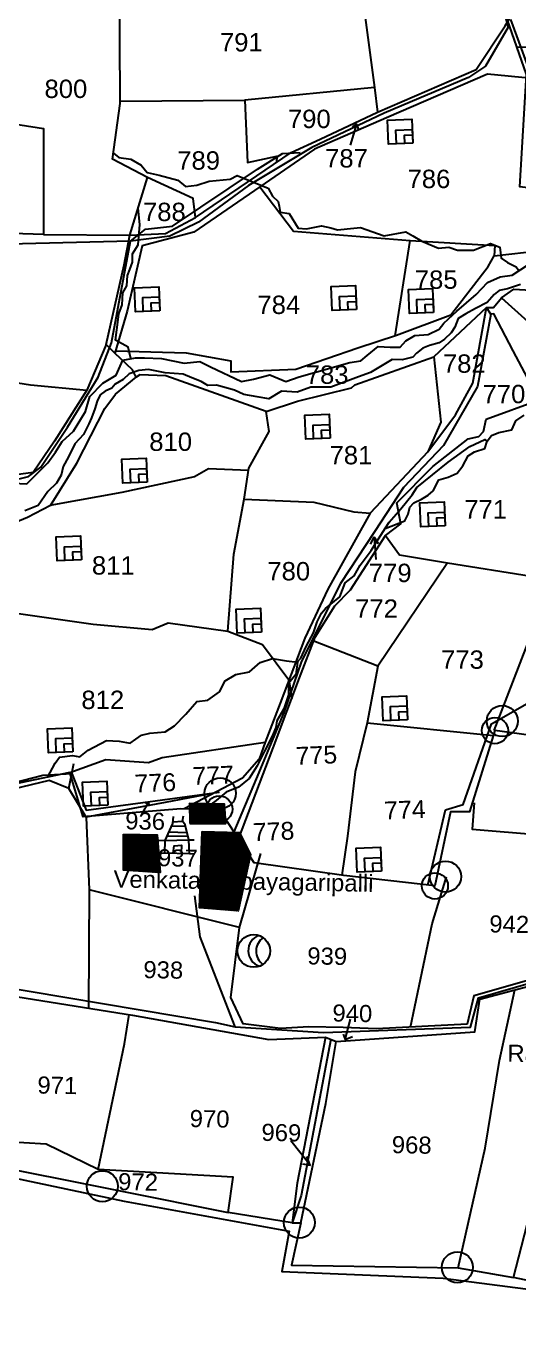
# Model space of a CAD drawing. Header units: inches. Extents: x 206739 to 240559, y 1587423 to 1599564.
# Drawn here: x 209807 to 210343, y 1588498 to 1589916 of the extents above; entities that cross this region are included whole.
import ezdxf

# ---------------------------------------------------------------- set-up
doc = ezdxf.new("R2010")
doc.units = ezdxf.units.IN
doc.header["$MEASUREMENT"] = 0
for name, color, linetype in [('BOUNDRY STONES', 240, 'Continuous'), ('PLOTS', 7, 'Continuous'), ('PLOTS NO', 7, 'Continuous'), ('ROADS', 1, 'Continuous'), ('STREAMS', 4, 'Continuous'), ('VILLAGE', 7, 'Continuous'), ('wells', 7, 'Continuous')]:
    doc.layers.add(name, color=color, linetype=linetype)
doc.styles.get("Standard").update_dxf_attribs({"font": 'arial.ttf'})
pattern_1 = [(44.01481923, (71231.38273, 1501062.2223), (-0.3570810371, 0.369576896), [])]

msp = doc.modelspace()

# ---------------------------------------------------------------- hatches: boundary and pattern name
at = {"layer": 'VILLAGE'}
h = msp.add_hatch(dxfattribs=at)
h.set_pattern_fill('ANSI31', color=30, scale=4.111206, angle=-0.98518077)
h.set_pattern_definition(pattern_1)
h.paths.add_polyline_path([(209985.11248, 1589047.65012), (210024.22317, 1589047.78553), (210022.67476, 1589068.84186), (209984.48693, 1589069.49855)])
h = msp.add_hatch(dxfattribs=at)
h.set_pattern_fill('ANSI31', color=30, scale=4.111206, angle=-0.98518077)
h.set_pattern_definition(pattern_1)
h.paths.add_polyline_path([(209912.84065, 1589036.20429), (209949.50599, 1589035.30448), (209952.84682, 1588994.3105), (209912.70861, 1588997.15533)])
h = msp.add_hatch(dxfattribs=at)
h.set_pattern_fill('ANSI31', color=30, scale=4.111206, angle=-0.98518077)
h.set_pattern_definition(pattern_1)
h.paths.add_polyline_path([(209998.39768, 1589039.25315), (210038.94996, 1589037.87767), (210051.10451, 1589014.10443), (210037.66501, 1588952.65186), (209995.65251, 1588956.08463)])

# ---------------------------------------------------------------- linework, layer by layer
at = {"layer": 'BOUNDRY STONES', "color": 1}
for centre in [(210325.15986, 1589159.42078), (210018.0286, 1589080.67516), (210263.38498, 1588989.95336), (209889.70951, 1588652.67462), (210104.20454, 1588613.17597), (210276.24598, 1588564.43739)]:
    msp.add_circle(centre, 16.92669, dxfattribs=at)
at = {"layer": 'BOUNDRY STONES'}
for centre in [(210317.16067, 1589149.00494), (210017.01585, 1589063.55141), (210251.78606, 1588979.83976)]:
    msp.add_circle(centre, 14.25059, dxfattribs=at)
at = {"layer": 'PLOTS'}
for points in [[(209776.4872, 1590003.08364), (209782.18378, 1589975.15719), (209775.11245, 1589888.4807), (209767.54671, 1589813.95629), (209825.75298, 1589804.65006), (209825.63746, 1589689.41803), (209746.77251, 1589692.00544), (209684.83178, 1589702.53686), (209615.78568, 1589712.45507)], [(209825.63746, 1589689.41803), (209919.72725, 1589688.69302), (209938.8053, 1589751.54791), (209900.87615, 1589771.38329), (209909.0408, 1589831.99825), (209908.52571, 1589977.08576), (209962.94366, 1589986.69048), (209960.8931, 1590004.03393)], [(210165.41244, 1590004.64128), (210186.1961, 1589849.40243), (210189.38565, 1589822.37027)], [(209991.00546, 1589707.65429), (210095.34622, 1589778.54647), (210126.87636, 1589793.23999), (210189.38565, 1589822.37027), (210296.66848, 1589869.12641), (210328.13974, 1589916.71477), (210333.53401, 1589924.87156)], [(210872.90921, 1589921.34672), (210795.18809, 1589853.70722), (210717.46032, 1589786.06194), (210710.41955, 1589778.62719), (210703.58246, 1589732.00883), (210708.30928, 1589668.09821), (210676.1692, 1589648.66498), (210604.34068, 1589644.73596), (210474.74567, 1589600.69297), (210387.23303, 1589677.22219), (210386.06376, 1589736.05974), (210344.42712, 1589741.15596), (210351.48931, 1589863.48703), (210330.36369, 1589923.74534)], [(210333.98863, 1589923.63603), (210357.67373, 1589859.26692)], [(210340.9265, 1589893.61618), (210457.32332, 1589889.58077), (210592.90169, 1589879.46975)], [(210357.67373, 1589859.26692), (210309.00994, 1589863.77701), (210199.22187, 1589816.29895), (210120.89063, 1589782.42445), (210061.11295, 1589741.21986), (209989.51196, 1589691.8655), (209933.14299, 1589676.85005), (209916.59981, 1589605.95944), (209903.40593, 1589560.04549), (209893.90533, 1589569.67118), (209913.65412, 1589656.13757), (209919.72725, 1589688.69302)], [(210186.1961, 1589849.40243), (210044.9961, 1589835.78151), (210047.93535, 1589767.90666), (210079.66205, 1589774.69566), (210079.49606, 1589767.7774)], [(209909.03231, 1589834.38974), (210044.9961, 1589835.78151)], [(209919.72725, 1589688.69302), (209958.52131, 1589690.41029), (209991.00546, 1589707.65429), (209988.44766, 1589728.39144), (209938.8053, 1589751.54791)], [(210061.11295, 1589741.21986), (210097.83911, 1589692.98308), (210224.86944, 1589682.88301), (210316.88681, 1589677.1663), (210316.20087, 1589666.12525), (210367.53649, 1589671.88377), (210398.90759, 1589672.69344), (210387.41847, 1589626.72053), (210395.63977, 1589617.37615), (210405.66983, 1589597.50724), (210444.27807, 1589561.84114), (210468.04367, 1589550.35919), (210501.76602, 1589539.71085), (210512.58415, 1589568.94474), (210573.09154, 1589602.80499), (210620.1781, 1589615.64431)], [(209893.90533, 1589569.67118), (209872.73362, 1589519.77912), (209837.71744, 1589464.07262), (209814.35965, 1589430.12069), (209751.80721, 1589421.61628), (209705.36512, 1589495.79669), (209593.71869, 1589524.58337), (209557.32809, 1589572.2311), (209542.1451, 1589636.35832), (209546.3256, 1589723.26633)], [(210208.41423, 1589578.98966), (210224.86944, 1589682.88301)], [(209904.18799, 1589562.76701), (209980.96683, 1589560.2972), (210029.74754, 1589551.73496), (210029.69389, 1589539.82931), (210100.43903, 1589542.68318), (210167.87856, 1589565.88553), (210210.06853, 1589579.52445), (210269.16256, 1589601.84849), (210309.77021, 1589654.55268), (210316.20087, 1589666.12525)], [(210308.0327, 1589609.97075), (210315.79018, 1589609.71366), (210324.46254, 1589620.43076), (210337.66428, 1589629.73559), (210387.41847, 1589626.72053)], [(210365.3754, 1589509.3276), (210337.05837, 1589562.54971), (210315.85523, 1589602.9462), (210312.63643, 1589602.52262), (210308.0327, 1589609.97075), (210250.79678, 1589556.10931), (210258.21183, 1589485.00586), (210244.16008, 1589452.75475), (210181.39876, 1589385.75198), (210135.32616, 1589303.05667), (210110.12781, 1589249.69155), (210083.25379, 1589178.85308), (210067.11542, 1589136.31321), (210060.53763, 1589117.71402), (210042.40133, 1589097.26091), (209978.79914, 1589063.77265)], [(210244.16008, 1589452.75475), (210274.06589, 1589493.06077), (210293.12498, 1589527.52594), (210308.0327, 1589609.97075)], [(210324.46254, 1589620.43076), (210353.14449, 1589594.69687), (210359.88318, 1589566.91883), (210366.70211, 1589543.47899), (210444.27807, 1589561.84114)], [(209557.32809, 1589572.2311), (209630.09178, 1589555.45111), (209726.19979, 1589538.99325), (209811.56643, 1589525.51425), (209872.73362, 1589519.77912)], [(210068.20756, 1589496.35793), (209958.99451, 1589535.22179), (209930.40139, 1589536.32643), (209926.51872, 1589533.8621), (209922.63686, 1589541.87809), (209903.40593, 1589560.04549)], [(210044.1854, 1589400.96732), (210049.06638, 1589434.72561), (210071.32046, 1589474.88793), (210068.20756, 1589496.35793), (210102.31472, 1589507.67498), (210161.16742, 1589522.2126), (210164.74629, 1589525.53466), (210250.79678, 1589556.10931)], [(210048.70049, 1589432.19503), (210005.23477, 1589434.24756), (209989.94323, 1589425.33428), (209910.92927, 1589408.30836), (209836.4147, 1589394.81764), (209833.43794, 1589394.2787), (209862.0052, 1589440.12043), (209892.27301, 1589499.88681), (209904.10875, 1589515.24581), (209926.51872, 1589533.8621)], [(210038.11627, 1589030.8003), (210075.61183, 1589130.21168), (210104.37636, 1589206.47462), (210121.59447, 1589250.86606), (210143.0268, 1589284.89885), (210159.8197, 1589302.32868), (210197.94802, 1589361.63314), (210214.54227, 1589374.04863), (210210.34367, 1589396.91095), (210249.70032, 1589436.74249), (210288.09054, 1589466.88522), (210299.54665, 1589469.3111), (210304.73855, 1589474.67543), (210307.64069, 1589488.163), (210365.3754, 1589509.3276)], [(210026.28336, 1589257.28452), (210032.82818, 1589341.33178), (210044.1854, 1589400.96732), (210119.92203, 1589397.88708), (210163.60288, 1589387.30859), (210181.39876, 1589385.75198)], [(209833.43794, 1589394.2787), (209808.11317, 1589381.1736), (209744.31941, 1589354.71721), (209726.61976, 1589347.37685), (209719.15577, 1589286.93852)], [(210197.94802, 1589361.63314), (210213.13613, 1589340.44061), (210265.6697, 1589331.54514), (210356.72135, 1589317.16592)], [(210265.6697, 1589331.54514), (210189.82767, 1589219.2046), (210119.8427, 1589246.34968)], [(209728.80663, 1589076.82167), (209706.14688, 1589211.68316), (209704.70862, 1589288.7227), (209757.44122, 1589282.21036), (209879.68523, 1589264.77522), (209943.83069, 1589259.00191), (209961.39446, 1589266.39884), (210026.28336, 1589257.28452), (210064.27229, 1589242.65297), (210092.88502, 1589204.24048), (210095.93383, 1589184.09109)], [(210316.24258, 1589149.13057), (210358.75962, 1589259.1064)], [(210189.82767, 1589219.2046), (210178.03602, 1589157.48573), (210315.50024, 1589143.70559)], [(210178.03602, 1589157.48573), (210165.0841, 1589104.03007), (210156.57903, 1589034.06828), (210150.61534, 1588991.4214)], [(210465.021, 1589128.77197), (210317.16067, 1589149.00494), (210289.38736, 1589060.36507), (210268.96592, 1589060.5753), (210251.78606, 1588979.83976), (210152.66803, 1588991.13436), (210054.85982, 1589004.81173), (210017.01585, 1589063.55141), (209975.03854, 1589063.79442), (209869.00563, 1589055.21201), (209854.28393, 1589103.47708), (209732.79553, 1589078.12348)], [(209854.28393, 1589103.47708), (209893.39896, 1589117.43483), (209939.9309, 1589114.22983), (209954.68251, 1589119.60778), (210067.11542, 1589136.31321)], [(209872.14333, 1589054.56045), (209853.27485, 1589085.90014), (209858.573, 1589113.24572)], [(209853.27485, 1589085.90014), (209831.65672, 1589094.66276), (209692.79227, 1589061.17632), (209646.70149, 1589043.75451), (209545.23165, 1588994.96715), (209443.48534, 1588946.39754), (209396.51771, 1588924.2163)], [(210016.75743, 1589081.77039), (209958.01123, 1589070.71697), (209872.14333, 1589054.56045), (209875.24112, 1588975.4888)], [(210294.59471, 1589070.14951), (210292.2496, 1589041.7133), (210366.73608, 1589035.57046), (210418.84811, 1589026.5038), (210382.00649, 1588885.28433)], [(210039.17321, 1588934.54169), (210062.11449, 1589014.9976)], [(210225.17569, 1588825.96436), (210248.71874, 1588938.41032), (210264.56304, 1588989.71258)], [(209797.66451, 1588858.99919), (209922.7031, 1588839.17758), (210070.81996, 1588812.4942), (210132.75777, 1588815.24402), (210144.372, 1588810.51593), (210295.22101, 1588820.80953), (210300.84651, 1588856.4632), (210377.17617, 1588876.71514), (210414.6476, 1588862.72399), (210450.83183, 1588843.27321), (210453.40339, 1588853.82987), (210392.51602, 1588880.65427), (210382.00649, 1588885.28433), (210294.2482, 1588859.99056), (210286.86753, 1588829.23771), (210188.30455, 1588824.00799), (210151.86405, 1588825.55756), (210114.43296, 1588826.50903), (210083.79175, 1588824.41994), (210043.04526, 1588829.73706), (210029.45327, 1588858.40104), (210039.17321, 1588934.54169), (209875.24112, 1588975.4888), (209874.68032, 1588846.79034)], [(210105.68464, 1588613.02486), (210095.78794, 1588566.94257), (210276.96809, 1588563.80538), (210306.52094, 1588694.29471), (210322.07131, 1588789.85876), (210339.01134, 1588866.58917)], [(209885.06093, 1588670.99231), (209913.79379, 1588807.89943), (209918.84897, 1588839.78855)], [(210132.75777, 1588815.24402), (210101.73825, 1588655.92797), (210096.31483, 1588612.9398), (210026.61888, 1588624.3189)], [(210096.31483, 1588612.9398), (210105.68464, 1588613.02486), (210133.08149, 1588742.96504), (210144.372, 1588810.51593)], [(210276.96809, 1588563.80538), (210337.26925, 1588553.39598), (210358.12333, 1588633.77054), (210458.70256, 1588661.58472), (210464.13473, 1588722.576)], [(209748.79145, 1588679.62293), (209910.98805, 1588647.33625), (210026.61888, 1588624.3189), (210032.34459, 1588662.56134), (209885.06093, 1588670.99231), (209828.69036, 1588698.5308), (209755.14676, 1588702.9485)], [(210551.81889, 1588644.7104), (210500.38184, 1588611.43344), (210459.6061, 1588608.06878), (210383.61139, 1588543.44797), (210337.26925, 1588553.39598)]]:
    msp.add_lwpolyline(points, dxfattribs=at)
at = {"layer": 'PLOTS NO'}
for points in [[(210166.32908, 1589809.36127), (210159.70433, 1589786.67084)], [(210161.94641, 1589806.61432), (210166.32908, 1589809.36127), (210168.09364, 1589804.55346)], [(210181.61056, 1589352.01147), (210185.67168, 1589359.67572), (210190.21733, 1589352.83746)], [(210185.67168, 1589359.67572), (210187.44398, 1589335.26084)], [(209939.72335, 1589070.74962), (209932.75692, 1589058.48283)], [(209936.56827, 1589069.94283), (209939.72335, 1589070.74962), (209940.21019, 1589068.38301)], [(210154.12339, 1588812.66392), (210160.07528, 1588834.6055)], [(210151.78059, 1588818.28657), (210154.12339, 1588812.66392), (210161.93664, 1588815.91948)], [(210115.86513, 1588675.55343), (210094.83411, 1588702.23802)], [(210107.66939, 1588677.26318), (210115.86513, 1588675.55343), (210112.42373, 1588685.02538)]]:
    msp.add_lwpolyline(points, dxfattribs=at)
at = {"layer": 'ROADS'}
for points in [[(210316.73474, 1590136.02918), (210315.79957, 1590016.80901), (210316.49961, 1589970.07178), (210331.4406, 1589915.09991), (210306.91003, 1589872.80386), (210288.24628, 1589860.21401), (210196.44533, 1589821.63365), (210117.90252, 1589784.13698), (210048.84104, 1589742.85782), (209994.24643, 1589702.65015), (209963.071, 1589687.60978), (209920.30338, 1589682.02252), (209787.89636, 1589678.62244), (209734.14391, 1589681.91024), (209628.74958, 1589698.21617), (209603.87358, 1589645.04925)], [(209724.22614, 1589075.32678), (209697.8122, 1589255.46827), (209700.24168, 1589287.30927), (209710.22126, 1589292.95792), (209714.64494, 1589295.46182), (209717.84591, 1589299.23956), (209720.88193, 1589347.51786), (209718.97099, 1589373.99774), (209738.76637, 1589387.09561), (209762.17944, 1589417.7758), (209788.53834, 1589420.83766), (209809.2766, 1589425.82522), (209822.63564, 1589435.87436), (209851.90661, 1589479.31124), (209885.06573, 1589533.77298), (209899.63272, 1589571.21603), (209920.30338, 1589682.02252), (209936.72643, 1589694.96968), (209965.99309, 1589698.21022), (210058.56456, 1589760.56652), (210086.03939, 1589777.54317), (210105.06586, 1589778.56116)], [(210244.27332, 1588980.69584), (210263.26354, 1589062.56778), (210282.58759, 1589068.34095), (210313.48545, 1589156.22274), (210362.60204, 1589184.30412), (210406.56181, 1589247.29998), (210425.70709, 1589303.97215), (210472.96734, 1589370.54064), (210527.80363, 1589447.78037), (210566.00435, 1589516.37744), (210620.1781, 1589615.64431)], [(210312.63643, 1589602.52262), (210298.06101, 1589523.89047), (210261.34123, 1589459.34732), (210217.72636, 1589413.73446), (210186.04444, 1589365.61009), (210148.90822, 1589309.20072), (210128.29289, 1589268.0479), (210106.23584, 1589223.56981), (210087.2021, 1589168.80774), (210057.30357, 1589096.34054), (210032.92367, 1589038.86002)], [(208362.78392, 1588162.56481), (208460.64223, 1588282.48147), (208589.264, 1588375.39868), (208664.20006, 1588421.7368), (208757.61946, 1588462.55228), (208875.92441, 1588555.94356), (208911.78863, 1588577.43916), (208973.65702, 1588596.50313), (209103.7651, 1588602.0774), (209136.51745, 1588609.89374), (209218.33976, 1588661.70854), (209244.96817, 1588749.19269), (209254.33432, 1588802.35167), (209260.7253, 1588838.62465), (209288.88715, 1588915.27222), (209294.25199, 1588926.30419), (209313.35295, 1588932.53197), (209395.0667, 1588934.20204), (209538.21644, 1588998.02267), (209682.66192, 1589063.63006), (209824.95142, 1589100.6075), (209856.43761, 1589102.22422), (209872.08815, 1589062.47915), (210016.75743, 1589081.77039)], [(209385.04516, 1588933.99722), (209494.51977, 1588920.96606), (209727.57301, 1588879.09766), (210013.09935, 1588830.93846), (210034.43295, 1588826.41206), (209996.11873, 1588924.24044), (209990.27821, 1588969.05178)], [(210034.43295, 1588826.41206), (210130.62964, 1588820.2699), (210290.48041, 1588825.82998), (210299.32781, 1588857.77089), (210379.8398, 1588881.03512), (210466.8065, 1588846.1334)], [(209524.997, 1588806.62595), (209505.11121, 1588739.42907), (209523.28448, 1588707.33012), (209576.65963, 1588707.81459), (209913.58848, 1588636.44652), (210093.05521, 1588603.72963), (210085.06151, 1588559.88063), (210260.70435, 1588552.6996), (210381.44718, 1588536.99633), (210376.98468, 1588502.68407), (210321.6577, 1588437.35218), (210269.22044, 1588411.89427), (210191.31677, 1588400.61285), (209998.56911, 1588332.32756), (209792.73081, 1588378.96214), (209568.71248, 1588371.97026), (209312.09192, 1588405.02058), (209156.96656, 1588464.45899), (209093.91817, 1588557.32462), (209136.51745, 1588609.89374)], [(210138.56488, 1588812.87998), (210106.04161, 1588642.77839), (210096.31483, 1588612.9398)]]:
    msp.add_lwpolyline(points, dxfattribs=at)
at = {"layer": 'STREAMS'}
for points in [[(209901.72957, 1589777.71912), (209907.83551, 1589773.21632), (209920.60045, 1589771.34394), (209932.08874, 1589764.64549), (209938.47308, 1589756.82306), (209951.64955, 1589753.86544), (209971.90654, 1589748.62258), (209980.09738, 1589741.60751), (209992.54548, 1589743.02778), (210006.168, 1589747.24997), (210028.87576, 1589749.63499), (210036.6952, 1589753.54196), (210070.17433, 1589739.65058), (210075.11193, 1589731.21887), (210081.23875, 1589725.22239), (210082.18027, 1589720.11855), (210083.40438, 1589713.48285), (210092.98586, 1589712.10715), (210103.02051, 1589696.27411), (210111.83015, 1589695.57366), (210128.48238, 1589698.77022), (210138.68418, 1589696.61083), (210145.75732, 1589694.50887), (210163.52268, 1589696.32724), (210170.77568, 1589697.06961), (210196.68362, 1589687.90471), (210220.23563, 1589692.16012), (210227.94823, 1589687.88031), (210237.7362, 1589682.08364), (210255.70597, 1589674.4927), (210267.05985, 1589675.68521), (210276.57911, 1589672.21283), (210293.76624, 1589672.29453), (210312.22779, 1589679.65004), (210322.68711, 1589675.6647), (210323.91704, 1589663.41072), (210330.90258, 1589658.91791), (210340.4736, 1589654.1622), (210343.23848, 1589649.9273)], [(209920.82006, 1589554.11938), (209917.81021, 1589566.49492), (209904.00502, 1589574.17335), (209906.84823, 1589596.6258), (209907.64031, 1589602.88067), (209911.45489, 1589612.53347), (209912.04255, 1589625.84592), (209916.42138, 1589633.40629), (209917.28651, 1589644.48393), (209919.8297, 1589651.13733), (209922.50732, 1589659.10624), (209922.51975, 1589668.09067), (209928.68348, 1589677.98742), (209930.41197, 1589700.19857), (209928.64339, 1589718.0683)], [(209792.61307, 1589418.38468), (209807.51855, 1589417.93708), (209817.50252, 1589427.82521), (209830.2384, 1589440.69201), (209838.60754, 1589452.27973), (209845.86492, 1589464.04318), (209858.45126, 1589475.13921), (209871.51109, 1589496.40156), (209876.16972, 1589512.87518), (209890.16674, 1589527.33702), (209904.61517, 1589536.08167), (209911.90661, 1589552.4789), (209925.72151, 1589555.02148), (209935.44372, 1589554.97245), (209954.02363, 1589554.39833), (209978.66042, 1589549.27357), (209996.04863, 1589550.8573), (210007.54557, 1589545.14446), (210041.33047, 1589529.08052), (210054.47498, 1589531.81663), (210071.95928, 1589536.49247), (210089.49126, 1589529.03776), (210103.85233, 1589534.47004), (210159.25509, 1589549.94704), (210171.33227, 1589551.75773), (210178.16784, 1589557.54821), (210190.14582, 1589567.2962), (210202.98237, 1589566.71099), (210214.02774, 1589566.71532), (210220.15739, 1589573.58032), (210230.08968, 1589579.27515), (210244.40798, 1589580.29387), (210256.5457, 1589586.0776), (210261.57264, 1589592.89812), (210275.71608, 1589605.69755), (210296.62861, 1589623.96779), (210308.9144, 1589637.037), (210322.79889, 1589643.33242), (210335.97878, 1589645.18759), (210354.70513, 1589657.41365)], [(210345.11485, 1589634.94058), (210330.95645, 1589629.95772), (210321.96712, 1589628.27158), (210316.18081, 1589623.84696), (210308.79907, 1589615.16673), (210296.02618, 1589608.69558), (210285.57581, 1589602.86615), (210277.16967, 1589597.67412), (210273.56393, 1589588.48444), (210269.6221, 1589582.14887), (210262.38085, 1589575.45966), (210256.57693, 1589571.47552), (210245.87637, 1589568.39681), (210238.69584, 1589565.68069), (210231.85123, 1589560.11041), (210227.609, 1589555.74808), (210216.02618, 1589552.63378), (210205.4041, 1589553.0877), (210197.84453, 1589548.81213), (210181.82134, 1589539.05911), (210168.76566, 1589534.12067), (210138.66835, 1589523.16326), (210116.80695, 1589522.94322), (210101.78405, 1589517.4843), (210084.73029, 1589518.56116), (210071.14636, 1589510.29256), (210058.46823, 1589512.42823), (210043.77832, 1589515.14461), (210033.64912, 1589519.80963), (210013.908, 1589525.39718), (210004.42417, 1589525.01465), (209997.18885, 1589529.13464), (209987.30675, 1589533.14783), (209977.86585, 1589537.17886), (209958.06658, 1589538.62109), (209939.80335, 1589542.29622), (209929.46405, 1589541.21743), (209918.79015, 1589537.47804), (209912.41324, 1589531.26482), (209903.55717, 1589526.27521), (209899.97644, 1589521.93956), (209892.81367, 1589518.78298), (209887.4508, 1589514.81658), (209884.20632, 1589507.62683), (209881.43827, 1589499.57387), (209878.07978, 1589489.73242), (209875.02909, 1589483.21223), (209869.23604, 1589471.56744), (209859.70185, 1589461.47689), (209852.76279, 1589447.29974), (209847.23409, 1589436.48839), (209844.73122, 1589427.3432), (209839.79312, 1589418.32034), (209830.42639, 1589409.5601), (209819.73519, 1589394.00361), (209805.38284, 1589388.35112)], [(210197.60601, 1589369.03319), (210219.20376, 1589377.62884), (210222.54951, 1589384.70012), (210224.60282, 1589392.50748), (210228.83827, 1589397.09233), (210237.19727, 1589401.21288), (210244.45292, 1589405.28899), (210249.78537, 1589410.07574), (210256.14749, 1589422.12561), (210266.29105, 1589425.05707), (210275.91092, 1589429.22848), (210282.20704, 1589437.52224), (210288.09272, 1589448.1641), (210295.02046, 1589452.54229), (210306.07793, 1589456.29878), (210308.59763, 1589464.28261), (210313.59871, 1589470.25584), (210321.5167, 1589473.57039), (210335.44302, 1589476.65443), (210339.7842, 1589486.44577), (210349.16401, 1589492.6569)], [(210101.91999, 1589223.7093), (210105.96378, 1589227.82894), (210111.64691, 1589240.42223), (210119.71273, 1589255.33721), (210123.68514, 1589267.36702), (210128.4988, 1589276.95789), (210132.75999, 1589281.82812), (210148.12827, 1589294.76128), (210153.94914, 1589310.08024), (210163.79723, 1589317.64864), (210170.50914, 1589329.29437), (210182.25381, 1589345.09957), (210187.84899, 1589353.73284), (210198.10018, 1589369.72509), (210202.05434, 1589376.06664), (210214.6517, 1589390.37667), (210227.15812, 1589405.71801), (210232.03138, 1589413.82763), (210266.09641, 1589441.51285), (210289.92599, 1589458.54738), (210305.99938, 1589466.03088), (210308.4663, 1589464.14106)], [(209829.93611, 1589097.9895), (209838.42411, 1589113.38253), (209843.04098, 1589120.16113), (209857.16088, 1589121.70735), (209865.28573, 1589120.32591), (209874.28714, 1589127.52556), (209894.14613, 1589138.33729), (209908.12021, 1589137.43598), (209919.94619, 1589135.2272), (209932.30627, 1589144.02729), (209941.50433, 1589146.3516), (209958.08499, 1589147.50873), (209968.32662, 1589154.27007), (209980.53921, 1589166.72673), (209992.44867, 1589180.63607), (210004.75501, 1589182.07963), (210017.3494, 1589191.13337), (210023.45894, 1589203.34381), (210035.17509, 1589209.92048), (210049.96826, 1589212.95881), (210061.53692, 1589223.192), (210074.81623, 1589227.39009), (210090.314, 1589225.08522), (210102.12031, 1589223.36393), (210100.45288, 1589210.01488), (210092.28221, 1589200.40709), (210092.53953, 1589187.96513), (210087.2804, 1589172.85902), (210079.7455, 1589159.61442), (210078.57563, 1589152.24237), (210074.77011, 1589142.86242), (210066.13249, 1589126.64336), (210058.47144, 1589110.46374), (210049.49152, 1589096.67251), (210038.12751, 1589087.42426), (210024.65337, 1589081.99749), (210013.52368, 1589073.00283), (210002.60862, 1589064.74937)]]:
    msp.add_lwpolyline(points, dxfattribs=at)
at = {"layer": 'VILLAGE', "color": 30}
for points in [[(209985.11248, 1589047.65012), (210024.22317, 1589047.78553), (210022.67476, 1589068.84186), (209984.48693, 1589069.49855), (209985.11248, 1589047.65012)], [(209912.84065, 1589036.20429), (209949.50599, 1589035.30448), (209952.84682, 1588994.3105), (209912.70861, 1588997.15533), (209912.84065, 1589036.20429)], [(209998.39768, 1589039.25315), (210038.94996, 1589037.87767), (210051.10451, 1589014.10443), (210037.66501, 1588952.65186), (209995.65251, 1588956.08463), (209998.39768, 1589039.25315)]]:
    msp.add_lwpolyline(points, dxfattribs=at)
at = {"layer": 'VILLAGE', "color": 5}
for points in [[(209966.89933, 1589055.28003), (209966.28255, 1589047.74779), (209957.68218, 1589029.40356), (209957.44004, 1589015.95027)], [(209984.52215, 1589015.16741), (209983.85456, 1589029.9417), (209979.8402, 1589046.24566), (209977.14853, 1589050.27408), (209978.01797, 1589056.23238)], [(209965.13283, 1589045.29548), (209980.20352, 1589044.77005)], [(209966.42991, 1589049.54741), (209977.14853, 1589050.27408)], [(209951.18042, 1589029.73777), (209957.68218, 1589029.40356), (209983.85456, 1589029.9417), (209989.63653, 1589030.06059)], [(209959.98919, 1589034.32431), (209982.86867, 1589033.94578)], [(209961.98237, 1589038.57568), (209981.84738, 1589038.09368)], [(209951.68587, 1589014.97039), (209957.44004, 1589015.95027), (209984.52215, 1589015.16741), (209989.41495, 1589014.78105)], [(209966.88354, 1589015.67729), (209967.93913, 1589023.57414), (209975.77262, 1589024.20523), (209975.51889, 1589015.42767)]]:
    msp.add_lwpolyline(points, dxfattribs=at)
at = {"layer": 'wells', "color": 0}
for points in [[(210227.79599, 1589788.78653), (210201.34541, 1589787.71963), (210200.29284, 1589813.81503), (210226.74342, 1589814.88192)], [(210227.79599, 1589788.78653), (210209.9363, 1589788.06615), (210209.33027, 1589803.09072), (210227.18997, 1589803.8111)], [(210227.79599, 1589788.78653), (210218.93804, 1589788.42924), (210218.57692, 1589797.38231), (210227.43486, 1589797.73959)], [(209952.14827, 1589606.28278), (209925.69769, 1589605.21588), (209924.64512, 1589631.31128), (209951.0957, 1589632.37818)], [(210166.35338, 1589607.4908), (210139.9028, 1589606.42391), (210138.85023, 1589632.5193), (210165.30081, 1589633.5862)], [(210166.35338, 1589607.4908), (210148.49368, 1589606.77042), (210147.88766, 1589621.79499), (210165.74735, 1589622.51537)], [(210250.4273, 1589604.37824), (210223.97672, 1589603.31135), (210222.92415, 1589629.40674), (210249.37472, 1589630.47364)], [(209952.14827, 1589606.28278), (209934.28857, 1589605.5624), (209933.68255, 1589620.58697), (209951.54224, 1589621.30735)], [(209952.14827, 1589606.28278), (209943.29032, 1589605.92549), (209942.92919, 1589614.87856), (209951.78714, 1589615.23585)], [(210166.35338, 1589607.4908), (210157.49543, 1589607.13351), (210157.1343, 1589616.08658), (210165.99225, 1589616.44387)], [(210250.4273, 1589604.37824), (210232.5676, 1589603.65786), (210231.96158, 1589618.68243), (210249.82127, 1589619.40281)], [(210250.4273, 1589604.37824), (210241.56935, 1589604.02095), (210241.20822, 1589612.97402), (210250.06617, 1589613.33131)], [(210137.61505, 1589467.46456), (210111.16447, 1589466.39766), (210110.1119, 1589492.49306), (210136.56248, 1589493.55996)], [(210137.61505, 1589467.46456), (210119.75536, 1589466.74418), (210119.14933, 1589481.76875), (210137.00903, 1589482.48913)], [(210137.61505, 1589467.46456), (210128.7571, 1589467.10727), (210128.39598, 1589476.06034), (210137.25392, 1589476.41763)], [(209938.57691, 1589419.58044), (209912.12633, 1589418.51355), (209911.07376, 1589444.60894), (209937.52434, 1589445.67584)], [(209938.57691, 1589419.58044), (209920.71721, 1589418.86006), (209920.11119, 1589433.88463), (209937.97088, 1589434.60501)], [(209938.57691, 1589419.58044), (209929.71896, 1589419.22315), (209929.35783, 1589428.17622), (209938.21578, 1589428.53351)], [(210262.99634, 1589371.99254), (210236.54577, 1589370.92564), (210235.49319, 1589397.02103), (210261.94377, 1589398.08793)], [(210262.99634, 1589371.99254), (210245.13665, 1589371.27216), (210244.53063, 1589386.29673), (210262.39032, 1589387.01711)], [(210262.99634, 1589371.99254), (210254.1384, 1589371.63525), (210253.77727, 1589380.58831), (210262.63522, 1589380.9456)], [(209866.89004, 1589334.98384), (209840.43946, 1589333.91694), (209839.38689, 1589360.01234), (209865.83747, 1589361.07923)], [(209866.89004, 1589334.98384), (209849.03035, 1589334.26346), (209848.42432, 1589349.28803), (209866.28402, 1589350.00841)], [(209866.89004, 1589334.98384), (209858.03209, 1589334.62655), (209857.67097, 1589343.57962), (209866.52891, 1589343.93691)], [(210062.93641, 1589256.2847), (210036.48583, 1589255.2178), (210035.43326, 1589281.31319), (210061.88384, 1589282.38009)], [(210062.93641, 1589256.2847), (210045.07672, 1589255.56432), (210044.4707, 1589270.58889), (210062.33039, 1589271.30927)], [(210062.93641, 1589256.2847), (210054.07847, 1589255.92741), (210053.71734, 1589264.88047), (210062.57528, 1589265.23776)], [(210221.85652, 1589160.78912), (210195.40594, 1589159.72222), (210194.35336, 1589185.81762), (210220.80394, 1589186.88451)], [(210221.85652, 1589160.78912), (210203.99682, 1589160.06874), (210203.3908, 1589175.09331), (210221.25049, 1589175.81369)], [(210221.85652, 1589160.78912), (210212.99857, 1589160.43183), (210212.63744, 1589169.3849), (210221.49539, 1589169.74219)], [(209857.46592, 1589125.99894), (209831.01534, 1589124.93205), (209829.96277, 1589151.02744), (209856.41335, 1589152.09434)], [(209857.46592, 1589125.99894), (209839.60622, 1589125.27856), (209839.0002, 1589140.30313), (209856.85989, 1589141.02351)], [(209857.46592, 1589125.99894), (209848.60797, 1589125.64165), (209848.24685, 1589134.59472), (209857.10479, 1589134.95201)], [(209895.72557, 1589067.67239), (209869.27499, 1589066.60549), (209868.22242, 1589092.70089), (209894.673, 1589093.76778)], [(209895.72557, 1589067.67239), (209877.86587, 1589066.95201), (209877.25985, 1589081.97658), (209895.11954, 1589082.69696)], [(209895.72557, 1589067.67239), (209886.86762, 1589067.3151), (209886.50649, 1589076.26817), (209895.36444, 1589076.62546)], [(210193.60362, 1588995.86251), (210167.15304, 1588994.79561), (210166.10047, 1589020.89101), (210192.55105, 1589021.95791)], [(210193.60362, 1588995.86251), (210175.74393, 1588995.14213), (210175.13791, 1589010.1667), (210192.9976, 1589010.88708)], [(210193.60362, 1588995.86251), (210184.74568, 1588995.50522), (210184.38455, 1589004.45829), (210193.2425, 1589004.81558)]]:
    msp.add_lwpolyline(points, close=True, dxfattribs=at)
msp.add_circle((210054.58065, 1588909.02699), 17.82442, dxfattribs=at)
for centre, start, end in [((210066.35484, 1588909.21016), 110.17958352, 251.60288277), ((210074.95893, 1588908.75499), 124.10345584, 234.36707198)]:
    msp.add_arc(centre, 17.82442, start, end, dxfattribs=at)

# ---------------------------------------------------------------- texts
at = {"layer": 'PLOTS'}
for s, p in [('791', (210017.74681, 1589888.65122)), ('800', (209826.73857, 1589837.97458)), ('790', (210091.78443, 1589805.22347)), ('789', (209971.22648, 1589759.93866)), ('787', (210132.22033, 1589762.2977)), ('786', (210222.01585, 1589739.86689)), ('788', (209933.94703, 1589703.91226)), ('785', (210229.90372, 1589630.1623)), ('784', (210058.55526, 1589602.7456)), ('782', (210260.48586, 1589538.71416)), ('783', (210111.20849, 1589526.64579)), ('770', (210303.70238, 1589505.55677)), ('810', (209940.79254, 1589453.63793)), ('781', (210137.08467, 1589438.98493)), ('771', (210283.73688, 1589379.99828)), ('811', (209878.35036, 1589318.89903)), ('780', (210069.36929, 1589312.58413)), ('779', (210179.85757, 1589310.75624)), ('772', (210164.94218, 1589271.83738)), ('773', (210258.48583, 1589216.33207)), ('812', (209866.86985, 1589172.51068))]:
    msp.add_text(s, height=20, dxfattribs=at).set_placement(p)
for s, height, rotation, p in [('775', 19.428186, 2.30980241, (210100.51601, 1589111.62849)), ('776', 19.428186, 2.30980241, (209925.16386, 1589081.55545)), ('777', 19.428186, 2.30980241, (209988.15954, 1589089.67916)), ('774', 19.428186, 2.30980241, (210196.86452, 1589052.18472)), ('936', 18.602421, 359.01481943, (209914.4963, 1589041.53686)), ('778', 19.428186, 2.30980241, (210053.93019, 1589028.64806)), ('937', 18.602421, 359.01481943, (209950.18954, 1589001.36098)), ('Venkatasubbayagaripalli', 18.6024215, 359.01481943, (209901.73737, 1588978.20213)), ('942', 18.602421, 359.01481943, (210310.91907, 1588929.26018)), ('939', 18.602421, 359.01481943, (210112.75969, 1588894.42002)), ('938', 18.602421, 359.01481943, (209934.26338, 1588879.47643)), ('940', 18.602421, 359.01481943, (210140.11557, 1588832.1787)), ('Rachagaripalli', 18.6024215, 359.01481943, (210330.59235, 1588788.41862)), ('971', 18.602421, 359.01481943, (209818.90154, 1588753.7425)), ('970', 18.602421, 359.01481943, (209984.70083, 1588717.29395)), ('969', 18.602421, 359.01481943, (210062.82845, 1588702.21456)), ('968', 18.602421, 359.01481943, (210204.76269, 1588688.83177)), ('972', 18.602421, 359.01481943, (209906.78248, 1588648.50341))]:
    msp.add_text(s, height=height, rotation=rotation, dxfattribs=at).set_placement(p)

doc.saveas('drawing.dxf')
